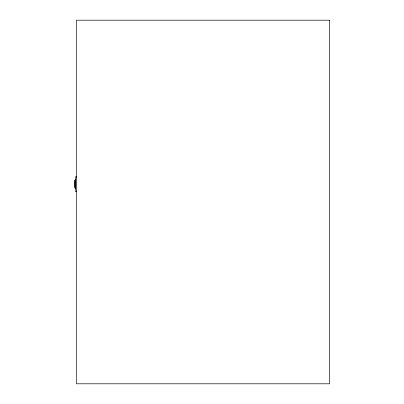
<?xml version="1.0" encoding="UTF-8"?>
<svg xmlns="http://www.w3.org/2000/svg" width="404" height="404" viewBox="0 0 404 404"><rect width="100%" height="100%" fill="white"/><g stroke="black" fill="none" stroke-linecap="round" stroke-linejoin="round"><path stroke-width="0.61" d="M75.23 188.946L75.215 184.103A52.838 52.838 0 0 1 75.235 182.472L75.26 180.28L74.472 180.28A26.997 26.997 0 0 0 75.058 187.926L75.184 181.896M75.24 180.709L75.235 182.472M75.235 181.537L75.316 180.462L75.215 181.169M75.235 187.501L75.235 187.224L75.316 187.597M75.235 182.451L75.245 182.098M75.316 180.613L75.235 179.149M75.917 176.881L75.462 183.153A58.747 58.747 0 0 0 75.487 186.037L75.917 191.324M75.487 176.881L76.427 176.881M75.487 191.324L76.427 191.324M329.588 20.2L76.427 20.2L76.427 383.8L329.588 383.8L329.588 20.2"/></g></svg>
